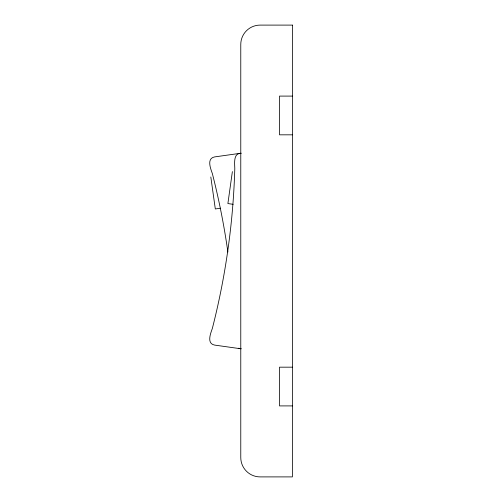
<?xml version="1.0" encoding="UTF-8"?>
<svg xmlns="http://www.w3.org/2000/svg" width="502" height="502" viewBox="0 0 502 502"><rect width="100%" height="100%" fill="white"/><g stroke="black" fill="none" stroke-linecap="round" stroke-linejoin="round"><path stroke-width="0.75" d="M232.376 171.609L227.889 203.567L233.154 204.308M241.155 153.179L214.567 156.919C206.466 158.412 210.608 168.653 212.315 173.454A729.337 729.337 0 0 1 227.883 252.035M220.573 208.217L215.314 208.957L210.821 176.999M240.954 348.664L238.281 348.244M292.409 96.095L279.501 96.095L279.501 134.825L292.409 134.825M292.409 367.175L279.501 367.175L279.501 405.905L292.409 405.905M240.954 153.336C233.097 153.123 234.748 163.702 234.792 168.616A729.337 729.337 0 0 1 212.315 328.546C210.608 333.347 206.466 343.588 214.567 345.081L241.155 348.821M292.409 25.1L260.136 25.1A19.365 19.365 0 0 0 240.772 44.465L240.772 457.535A19.365 19.365 0 0 0 260.136 476.9L292.409 476.9L292.409 25.1"/></g></svg>
